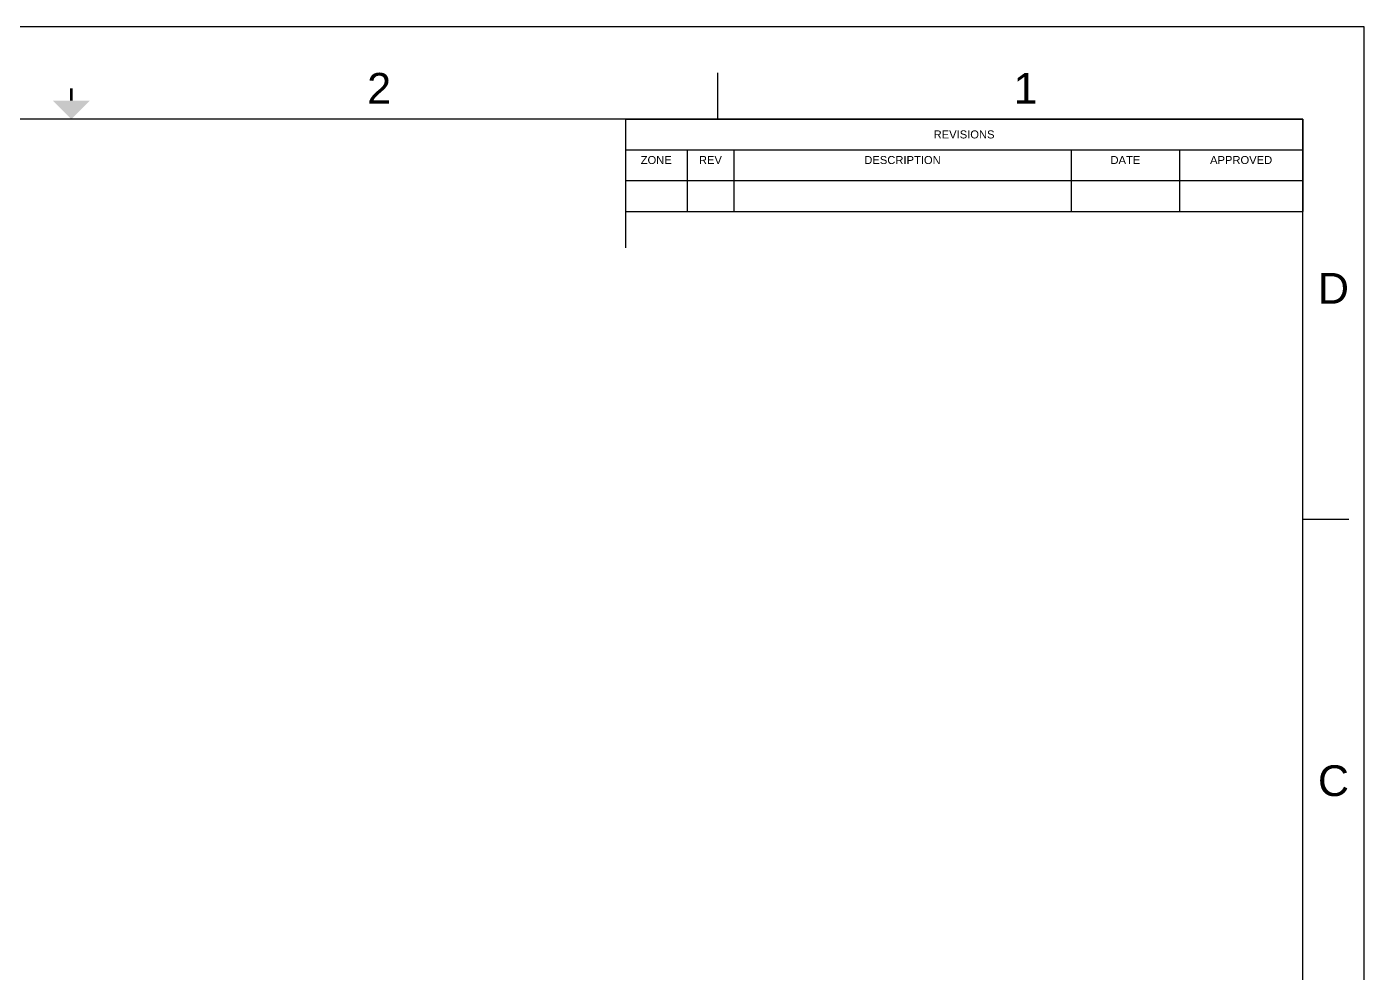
# Paper-space layout 'ANSI C Title Block' of a CAD drawing. Header units: inches. Extents: x -0.2 to 43.7, y -0.1 to 15.9.
# Drawn here: x 10.12 to 20.98, y 8.21 to 15.9 of the extents above; entities that cross this region are included whole.
import ezdxf
from ezdxf.enums import TextEntityAlignment as Align

# ---------------------------------------------------------------- set-up
doc = ezdxf.new("R2010")
doc.units = ezdxf.units.IN
doc.header["$MEASUREMENT"] = 0
doc.layers.add('Title Block', color=7, linetype='Continuous')
doc.styles.add('Roman', font='ARIALUNI.ttf')

# ---------------------------------------------------------------- blocks, each defined once
blk = doc.blocks.new('*T4')
at = {"layer": 'Title Block', "color": 0, "linetype": 'ByBlock', "lineweight": -2, "transparency": 16777216}
for p, q in [((0, 0), (5.5, 0)), ((0, 0), (0, -0.75)), ((5.5, 0), (5.5, -0.75)), ((0, -0.25), (5.5, -0.25)), ((0.5, -0.25), (0.5, -0.75)), ((0.88, -0.25), (0.88, -0.75)), ((3.62, -0.25), (3.62, -0.75)), ((4.5, -0.25), (4.5, -0.75)), ((0, -0.5), (5.5, -0.5)), ((0, -0.75), (5.5, -0.75))]:
    blk.add_line(p, q, dxfattribs=at)
at = {"layer": 'Title Block', "color": 0, "transparency": 16777216, "char_height": 0.065, "style": 'Roman'}
for s, insert, width, attachment_point in [('REVISIONS', (2.75, -0.125), 5.4, 5), ('ZONE', (0.25, -0.3), 0.4, 2), ('REV', (0.69, -0.3), 0.28, 2), ('DESCRIPTION', (2.25, -0.3), 2.64, 2), ('DATE', (4.06, -0.3), 0.78, 2), ('APPROVED', (5, -0.3), 0.9, 2)]:
    blk.add_mtext(s, dxfattribs=dict(at, insert=insert, width=width, attachment_point=attachment_point))

psp = doc.layouts.new('ANSI C Title Block')

# ---------------------------------------------------------------- linework, layer by layer
at = {"layer": 'Title Block'}
for p, q in [((20.978, 15.895), (-0.022, 15.895)), ((20.978, -0.105), (20.978, 15.895)), ((15.728, 15.145), (15.728, 15.52)), ((20.478, 15.145), (0.478, 15.145)), ((14.978, 15.145), (14.978, 14.098)), ((20.478, 0.645), (20.478, 15.145)), ((20.478, 11.895), (20.853, 11.895))]:
    psp.add_line(p, q, dxfattribs=at)
at = {"layer": 'Title Block', "const_width": 0.02}
psp.add_lwpolyline([(10.478, 15.395), (10.478, 15.295)], dxfattribs=at)
at = {"layer": 'Title Block'}
psp.add_solid([(10.328, 15.295), (10.628, 15.295), (10.478, 15.145)], dxfattribs=at)

# ---------------------------------------------------------------- block references
psp.add_blockref('*T4', (14.978, 15.145))

# ---------------------------------------------------------------- texts
at = {"layer": 'Title Block', "style": 'Roman'}
for s, p in [('2', (12.978, 15.395)), ('1', (18.228, 15.395)), ('D', (20.728, 13.77)), ('C', (20.728, 9.77))]:
    psp.add_text(s, height=0.25, dxfattribs=at).set_placement(p, align=Align.MIDDLE_CENTER)

doc.saveas('drawing.dxf')
